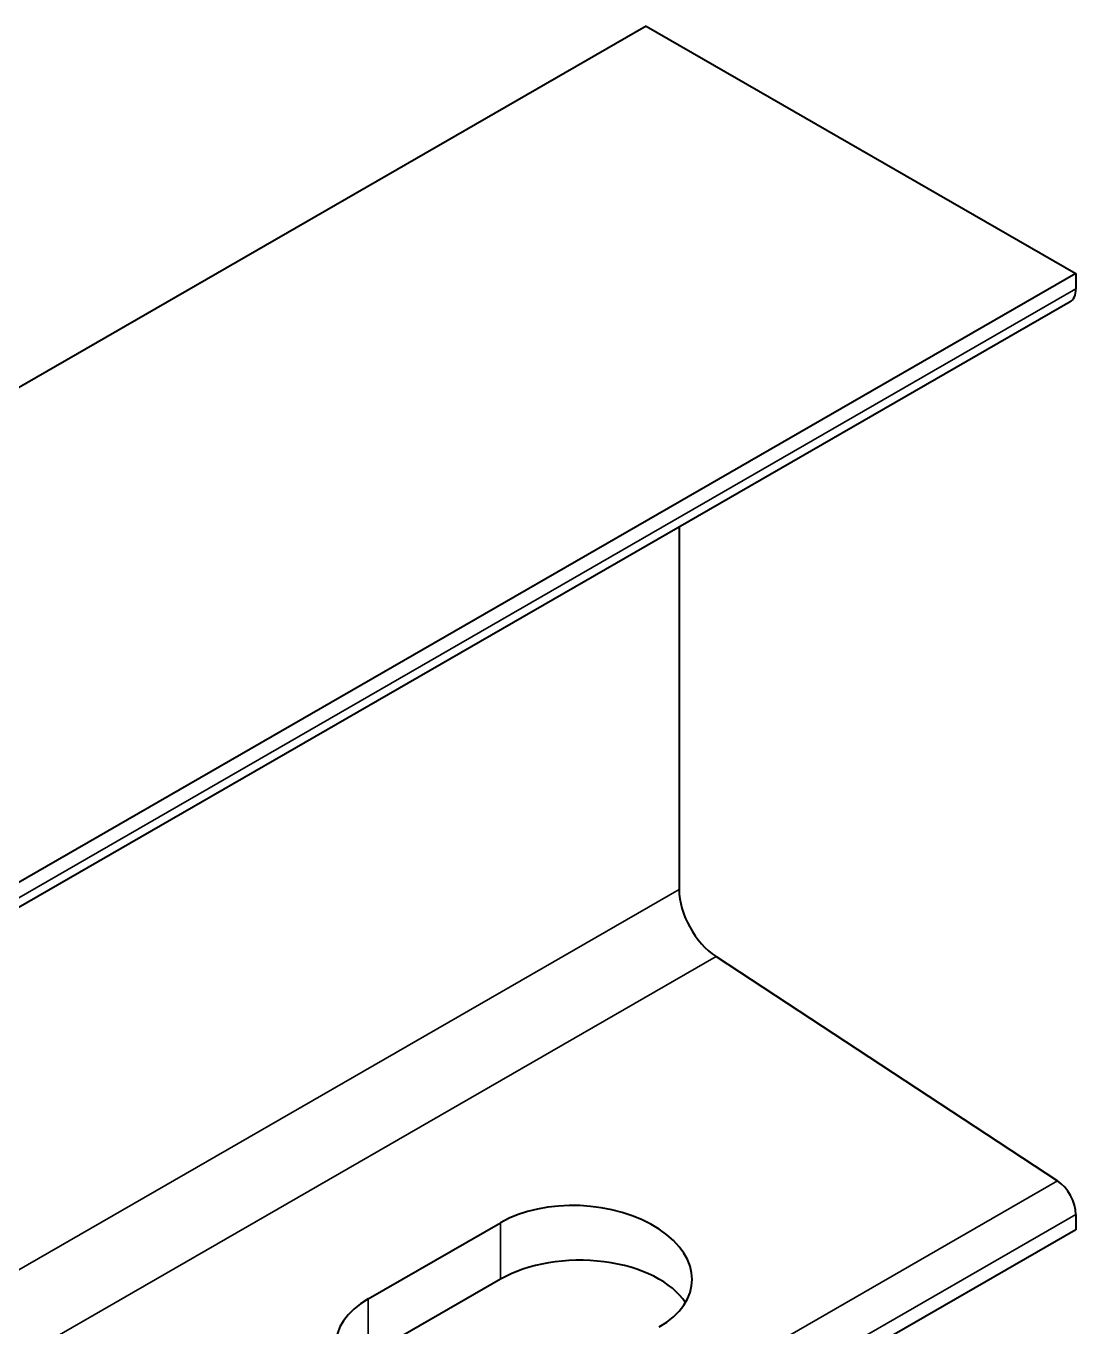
# Model space of a CAD drawing. Header units: millimetres. Extents: x 0 to 5945, y 0 to 4205.
# Drawn here: x 5677.9 to 5734, y 3178 to 3247.5 of the extents above; entities that cross this region are included whole.
import ezdxf

# ---------------------------------------------------------------- set-up
doc = ezdxf.new("R2010")
doc.units = ezdxf.units.MM
doc.header["$LTSCALE"] = 5
doc.layers.add('가시적인 것(ISO)', color=3, linetype='Continuous', lineweight=40)
doc.layers.add('가시적인 좁은 것(ISO)', color=3, linetype='Continuous', lineweight=35)

msp = doc.modelspace()

# ---------------------------------------------------------------- linework, layer by layer
at = {"layer": '가시적인 것(ISO)'}
for p, q in [((5711.0003, 3247.5492), (5584.4282, 3174.6612)), ((5711.0003, 3247.5492), (5733.9813, 3234.3154)), ((5733.9813, 3234.3154), (5584.4282, 3148.1935)), ((5733.9813, 3234.3154), (5733.9813, 3233.4978)), ((5733.6692, 3232.8087), (5585.4097, 3147.4318)), ((5712.7681, 3220.7726), (5712.7681, 3201.3978)), ((5714.7414, 3197.8148), (5732.9946, 3185.8277)), ((5733.9813, 3184.0362), (5733.9813, 3183.2187)), ((5733.9813, 3183.2187), (5292.0395, 2928.7213)), ((5696.1511, 3179.5187), (5703.2221, 3183.5906)), ((5703.2221, 3180.5719), (5696.1511, 3176.4999))]:
    msp.add_line(p, q, dxfattribs=at)
for centre, major_axis, ratio, start_param, end_param in [((5732.9206, 3234.1086), (0.7485, -1.2999), 0.5780931, 0, 0.7873319), ((5714.8894, 3200.1762), (1.4971, -2.5998), 0.5780931, 3.9289245, 5.4299077), ((5732.9206, 3184.647), (0.7485, -1.2999), 0.5780931, 0.7873319, 2.288315), ((5707.4648, 3180.8044), (5.9952, -0.3901), 0.6146689, 5.5377658, 8.6793584), ((5707.4648, 3178.1287), (6, 0), 0.5758617, 0.3492717, 2.3561945), ((5700.3937, 3176.7325), (-5.9952, 0.3901), 0.6146689, 5.5377658, 8.6793584)]:
    msp.add_ellipse(centre, major_axis=major_axis, ratio=ratio, start_param=start_param, end_param=end_param, dxfattribs=at)
at = {"layer": '가시적인 좁은 것(ISO)'}
for p, q in [((5733.9813, 3233.4978), (5584.9674, 3147.6864)), ((5712.7681, 3201.3978), (5270.8263, 2946.9005)), ((5714.7414, 3197.8148), (5272.7997, 2943.3175)), ((5732.9946, 3185.8277), (5291.0529, 2931.3304)), ((5733.9813, 3184.0362), (5292.0395, 2929.5389)), ((5703.2221, 3180.5719), (5703.2221, 3183.5906)), ((5696.1511, 3176.4999), (5696.1511, 3179.5187))]:
    msp.add_line(p, q, dxfattribs=at)

doc.saveas('drawing.dxf')
